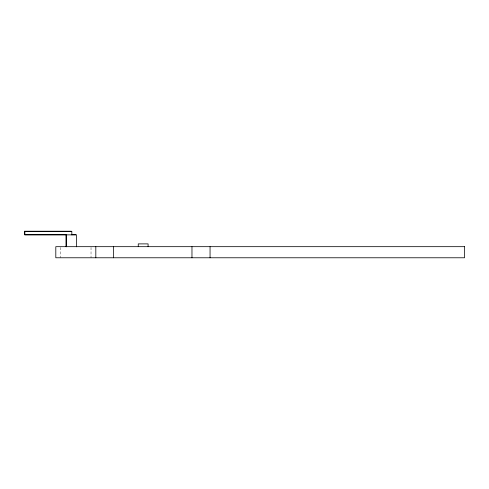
<?xml version="1.0" encoding="UTF-8"?>
<svg xmlns="http://www.w3.org/2000/svg" width="489" height="489" viewBox="0 0 489 489"><rect width="100%" height="100%" fill="white"/><g stroke="black" fill="none" stroke-linecap="round" stroke-linejoin="round"><path stroke-width="0.37" stroke-dasharray="2.44 1.83" d="M91.027 247.416L91.027 257.776M60.599 247.416L60.599 257.776"/><path stroke-width="0.73" d="M71.418 231.224L24.45 231.224L24.45 234.72L65.991 234.72L65.991 246.676M71.687 234.72L75.96 234.72M210.056 246.676L210.056 257.776M191.969 246.676L191.969 257.776M148.088 246.676L148.088 243.889L138.259 243.889L138.259 246.676M113.625 246.676L113.625 257.776M95.82 246.676L95.82 257.776M76.37 246.817L76.37 234.861L24.86 234.861L24.86 231.364L71.828 231.364L71.828 234.861M66.4 234.861L66.4 246.817M464.55 246.676L55.807 246.676L55.807 257.776L464.55 257.776L464.55 246.676"/></g></svg>
